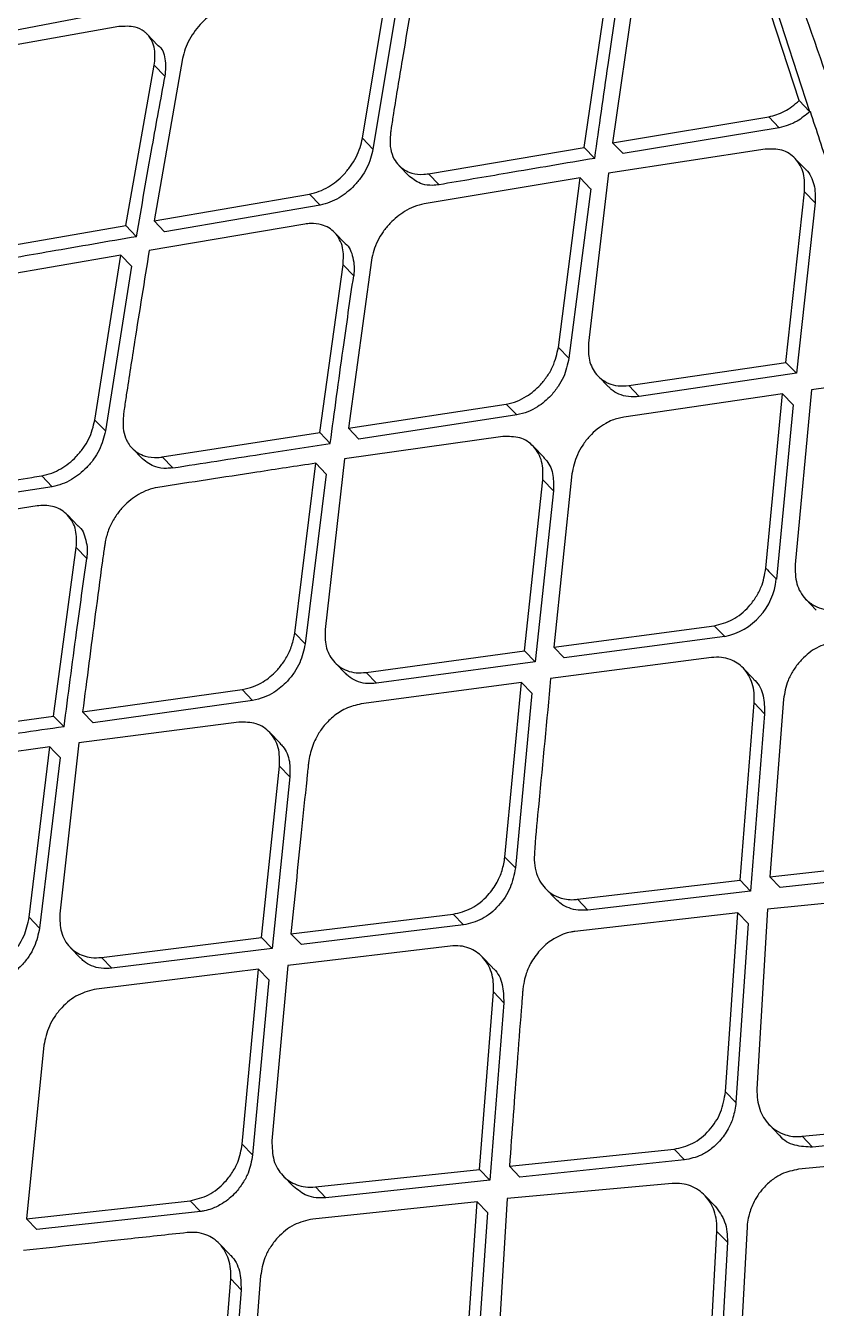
# Model space of a CAD drawing. Extents: x 0 to 84, y -21 to 126.
# Drawn here: x 73.489 to 74.216, y 15.728 to 16.908 of the extents above; entities that cross this region are included whole.
import ezdxf

# ---------------------------------------------------------------- set-up
doc = ezdxf.new("R2010")
doc.units = 0
doc.header["$MEASUREMENT"] = 0
doc.layers.add('1', color=4, linetype='Continuous')

# ---------------------------------------------------------------- blocks, each defined once
blk = doc.blocks.new('PRODIGY')
at = {"layer": '1', "color": 3, "linetype": 'Continuous', "lineweight": 25}
for p, q in [((74.2003, 16.8386), (74.1433, 17.0136)), ((74.1654, 16.9651), (74.2099, 16.8286)), ((73.7989, 16.8041), (73.8238, 16.9546)), ((74.0028, 16.7956), (74.025, 16.9488)), ((74.0508, 16.9535), (74.0288, 16.7999)), ((73.8337, 16.9444), (73.8086, 16.794)), ((73.5901, 16.9243), (73.4495, 16.8975)), ((73.5751, 16.9066), (73.434, 16.8815)), ((73.611, 16.8894), (73.6011, 16.8997)), ((73.6337, 16.8773), (73.6075, 16.7281)), ((73.5816, 16.7237), (73.6077, 16.8712)), ((73.6077, 16.8712), (73.6175, 16.861)), ((74.2099, 16.8286), (74.2003, 16.8386)), ((74.0288, 16.7999), (74.1723, 16.8237)), ((74.1723, 16.8237), (74.1819, 16.8137)), ((73.7989, 16.8041), (73.8086, 16.794)), ((74.182, 16.8137), (74.0385, 16.7899)), ((73.8597, 16.7713), (74.0028, 16.7956)), ((74.0028, 16.7956), (74.0125, 16.7855)), ((74.169, 16.7939), (74.025, 16.7718)), ((74.0288, 16.7999), (74.0385, 16.7899)), ((74.2061, 16.7755), (74.1964, 16.7855)), ((73.8324, 16.7791), (73.8421, 16.769)), ((73.8694, 16.7613), (73.8597, 16.7713)), ((74.025, 16.7718), (74.0067, 16.6157)), ((73.999, 16.7675), (73.8556, 16.7436)), ((73.979, 16.6118), (73.999, 16.7675)), ((74.0087, 16.7574), (73.9887, 16.6019)), ((74.0086, 16.7575), (73.999, 16.7675)), ((73.6075, 16.7281), (73.7503, 16.7527)), ((73.7503, 16.7527), (73.76, 16.7426)), ((74.188, 16.598), (74.2052, 16.7548)), ((74.2149, 16.7448), (74.1977, 16.588)), ((74.2052, 16.7548), (74.2149, 16.7448)), ((73.76, 16.7426), (73.6173, 16.718)), ((73.4403, 16.6992), (73.5816, 16.7237)), ((73.5913, 16.7135), (73.5816, 16.7237)), ((73.746, 16.7251), (73.603, 16.7008)), ((73.6075, 16.7281), (73.6172, 16.718)), ((73.783, 16.7072), (73.7733, 16.7173)), ((73.577, 16.6964), (73.4341, 16.6719)), ((73.5531, 16.5449), (73.577, 16.6964)), ((73.5868, 16.6863), (73.5627, 16.5349)), ((73.577, 16.6964), (73.5868, 16.6863)), ((73.7597, 16.5335), (73.7812, 16.6875)), ((73.7812, 16.6875), (73.7909, 16.6775)), ((73.8073, 16.6918), (73.786, 16.5375)), ((73.979, 16.6118), (73.9887, 16.6019)), ((74.0438, 16.5766), (74.188, 16.598)), ((74.188, 16.598), (74.1977, 16.588)), ((74.0155, 16.5854), (74.0251, 16.5754)), ((74.1977, 16.588), (74.0534, 16.5666)), ((74.2841, 16.5832), (74.2116, 16.5728)), ((74.1851, 16.569), (74.0392, 16.5477)), ((74.0438, 16.5766), (74.0534, 16.5666)), ((74.1697, 16.4087), (74.1851, 16.569)), ((74.1851, 16.569), (74.1947, 16.5591)), ((74.2116, 16.5728), (74.1965, 16.4122)), ((73.786, 16.5375), (73.9311, 16.5597)), ((73.9311, 16.5597), (73.9408, 16.5497)), ((74.1947, 16.559), (74.1793, 16.3987)), ((73.5531, 16.5449), (73.5627, 16.5349)), ((73.9408, 16.5497), (73.7957, 16.5275)), ((73.6149, 16.511), (73.7597, 16.5335)), ((73.786, 16.5375), (73.7957, 16.5275)), ((73.928, 16.5297), (73.7824, 16.5093)), ((73.9655, 16.5109), (73.9557, 16.521)), ((73.5872, 16.5192), (73.5969, 16.5092)), ((73.6149, 16.511), (73.6246, 16.501)), ((73.7824, 16.5093), (73.7646, 16.3525)), ((73.7367, 16.349), (73.756, 16.5053)), ((73.756, 16.5053), (73.7656, 16.4953)), ((73.5042, 16.4937), (73.5139, 16.4837)), ((73.7657, 16.4953), (73.7462, 16.3391)), ((73.948, 16.3328), (73.9648, 16.49)), ((73.9648, 16.49), (73.9744, 16.48)), ((73.9915, 16.4954), (73.9748, 16.3363)), ((73.5139, 16.4837), (73.3693, 16.461)), ((73.9744, 16.48), (73.9576, 16.3228)), ((73.5001, 16.466), (73.3553, 16.4435)), ((73.5375, 16.4478), (73.5278, 16.4578)), ((73.5152, 16.2729), (73.536, 16.4277)), ((73.536, 16.4277), (73.5456, 16.4177)), ((74.2065, 16.3802), (74.216, 16.3703)), ((73.9748, 16.3363), (74.1223, 16.3559)), ((74.1223, 16.3559), (74.1319, 16.346)), ((73.7367, 16.349), (73.7462, 16.3391)), ((74.1319, 16.346), (73.9843, 16.3264)), ((73.8023, 16.3129), (73.948, 16.3328)), ((73.9576, 16.3228), (73.948, 16.3328)), ((73.9748, 16.3363), (73.9843, 16.3264)), ((73.7738, 16.3219), (73.7833, 16.3121)), ((73.9576, 16.3228), (73.8119, 16.303)), ((74.1197, 16.3266), (73.9719, 16.3073)), ((73.8023, 16.3129), (73.8119, 16.303)), ((74.1584, 16.307), (74.1488, 16.317)), ((73.5418, 16.2766), (73.6885, 16.2972)), ((73.6885, 16.2972), (73.698, 16.2872)), ((73.9451, 16.3037), (73.7977, 16.284)), ((73.9299, 16.1431), (73.9451, 16.3037)), ((73.9451, 16.3037), (73.9547, 16.2938)), ((73.698, 16.2872), (73.5514, 16.2667)), ((73.9547, 16.2938), (73.9395, 16.1332)), ((74.1461, 16.1219), (74.1589, 16.2849)), ((74.1589, 16.2849), (74.1685, 16.275)), ((74.1859, 16.2883), (74.1733, 16.125)), ((73.3687, 16.2521), (73.5152, 16.2729)), ((73.5152, 16.2729), (73.5248, 16.2629)), ((73.5418, 16.2766), (73.5514, 16.2667)), ((74.1685, 16.275), (74.1556, 16.112)), ((73.6854, 16.2671), (73.5382, 16.2483)), ((73.7232, 16.248), (73.7135, 16.258)), ((73.5116, 16.2446), (73.3649, 16.2241)), ((73.4927, 16.0879), (73.5116, 16.2446)), ((73.5382, 16.2483), (73.521, 16.0911)), ((73.5212, 16.2347), (73.5023, 16.0779)), ((73.7063, 16.0692), (73.7228, 16.2268)), ((73.7228, 16.2268), (73.7323, 16.2169)), ((73.7323, 16.2169), (73.7159, 16.0593)), ((73.9299, 16.1431), (73.9395, 16.1332)), ((74.1733, 16.125), (74.3234, 16.1419)), ((74.333, 16.132), (74.1829, 16.1151)), ((73.9965, 16.1044), (74.146, 16.1219)), ((74.1461, 16.1219), (74.1556, 16.112)), ((74.1733, 16.125), (74.1828, 16.1151)), ((73.9671, 16.1143), (73.9766, 16.1044)), ((74.1556, 16.112), (74.006, 16.0945)), ((74.3218, 16.1103), (74.1711, 16.0952)), ((73.9965, 16.1044), (74.006, 16.0945)), ((73.4927, 16.0879), (73.5023, 16.078)), ((73.7333, 16.0726), (73.8822, 16.0907)), ((73.8918, 16.0808), (73.8822, 16.0907)), ((74.1439, 16.0921), (73.994, 16.0749)), ((74.1326, 15.9275), (74.1439, 16.0921)), ((74.1439, 16.0921), (74.1534, 16.0822)), ((74.1711, 16.0952), (74.1615, 15.93)), ((73.7333, 16.0726), (73.7429, 16.0627)), ((73.8918, 16.0808), (73.7429, 16.0627)), ((74.1534, 16.0822), (74.1422, 15.9176)), ((73.5303, 16.0602), (73.5398, 16.0504)), ((73.5592, 16.0509), (73.7063, 16.0692)), ((73.7063, 16.0692), (73.7159, 16.0593)), ((73.8797, 16.0614), (73.7305, 16.0435)), ((73.5592, 16.0509), (73.5687, 16.041)), ((73.7159, 16.0593), (73.5687, 16.041)), ((73.9186, 16.0416), (73.909, 16.0515)), ((73.7034, 16.0402), (73.5546, 16.0219)), ((73.6885, 15.8794), (73.7035, 16.0402)), ((73.7034, 16.0402), (73.713, 16.0303)), ((73.7305, 16.0435), (73.7158, 15.8824)), ((73.713, 16.0303), (73.698, 15.8695)), ((73.9065, 15.8561), (73.9193, 16.0192)), ((73.9193, 16.0192), (73.9288, 16.0093)), ((73.9288, 16.0093), (73.9161, 15.8462)), ((73.5063, 15.9702), (73.4902, 15.8106)), ((74.1326, 15.9275), (74.1422, 15.9176)), ((74.1727, 15.8973), (74.1822, 15.8874)), ((74.2029, 15.8866), (74.3536, 15.9012)), ((74.2029, 15.8866), (74.2124, 15.8766)), ((74.3632, 15.8913), (74.2124, 15.8766)), ((73.6885, 15.8794), (73.698, 15.8695)), ((73.934, 15.859), (74.0853, 15.8747)), ((74.0853, 15.8747), (74.0948, 15.8648)), ((74.0948, 15.8648), (73.9435, 15.8491)), ((74.3521, 15.8708), (74.1997, 15.8562)), ((73.726, 15.8501), (73.7355, 15.8403)), ((73.7557, 15.84), (73.9065, 15.8561)), ((73.9065, 15.8561), (73.9161, 15.8462)), ((73.934, 15.859), (73.9435, 15.8491)), ((73.7652, 15.8301), (73.7557, 15.84)), ((73.9161, 15.8462), (73.7652, 15.8301)), ((74.0837, 15.8431), (73.9318, 15.8292)), ((73.4902, 15.8106), (73.6405, 15.8273)), ((73.6405, 15.8273), (73.65, 15.8175)), ((73.9043, 15.8264), (73.7533, 15.8104)), ((73.893, 15.6618), (73.9043, 15.8264)), ((73.9139, 15.8165), (73.9043, 15.8264)), ((73.9318, 15.8292), (73.9222, 15.6641)), ((74.123, 15.8224), (74.1134, 15.8324)), ((73.65, 15.8174), (73.4997, 15.8007)), ((73.9139, 15.8165), (73.9026, 15.6519)), ((73.4902, 15.8106), (73.4997, 15.8007)), ((74.1524, 15.8033), (74.1435, 15.6363)), ((74.1156, 15.6339), (74.1247, 15.799)), ((74.1247, 15.799), (74.1343, 15.7891)), ((74.1343, 15.7891), (74.1252, 15.6239)), ((73.6771, 15.7779), (73.6675, 15.7878)), ((73.6652, 15.5923), (73.6779, 15.7554)), ((73.6779, 15.7554), (73.6875, 15.7455)), ((73.7054, 15.7583), (73.6929, 15.5949)), ((73.6875, 15.7455), (73.6747, 15.5824))]:
    blk.add_line(p, q, dxfattribs=at)
at = {"layer": '1', "color": 3, "linetype": 'Continuous', "lineweight": 25, "flags": 128}
for points in [[(73.7597, 16.5335), (73.7651, 16.5279), (73.7694, 16.5235)], [(73.5212, 16.2347), (73.5158, 16.2402), (73.5116, 16.2446)]]:
    blk.add_lwpolyline(points, dxfattribs=at)
at = {"layer": '1', "color": 3, "linetype": 'Continuous', "lineweight": 25}
blk.add_arc((74.1199, 16.4044), 0.0596, 281.5748, 354.5593, dxfattribs=at)
for points, knots in [([(73.7435, 18.8551), (73.7393, 18.8461), (73.7309, 18.8281), (73.718, 18.8009), (73.7049, 18.7737), (73.6916, 18.7462), (73.678, 18.7187), (73.6642, 18.691), (73.6502, 18.6632), (73.6359, 18.6353), (73.6215, 18.6073), (73.6068, 18.5791), (73.5918, 18.5508), (73.5767, 18.5224), (73.5331, 18.4416), (73.4574, 18.3068), (73.3432, 18.1159), (73.2206, 17.923), (73.0904, 17.7294), (72.9529, 17.536), (72.7614, 17.2805), (72.5079, 16.9669), (72.1871, 16.6073), (71.8566, 16.2708), (71.5782, 16.0133), (71.3576, 15.8239), (71.1939, 15.6904), (71.0328, 15.566), (70.8747, 15.4509), (70.7209, 15.3457), (70.5715, 15.2507), (70.428, 15.1666), (70.2901, 15.0933), (70.1596, 15.0316), (70.0362, 14.9818), (69.9215, 14.9443), (69.8154, 14.9196), (69.7191, 14.9078), (69.6534, 14.9091), (69.6118, 14.9144), (69.5899, 14.9184), (69.5689, 14.9235), (69.5489, 14.9297), (69.5298, 14.9371), (69.5116, 14.9454), (69.5002, 14.9519), (69.4945, 14.9551)], [0, 0, 0, 0, 0.00488, 0.009757, 0.014631, 0.019503, 0.024374, 0.029243, 0.034113, 0.038982, 0.043851, 0.048722, 0.053594, 0.058468, 0.063345, 0.095039, 0.12674, 0.158405, 0.190067, 0.221613, 0.253187, 0.315969, 0.378384, 0.440415, 0.502124, 0.532906, 0.56362, 0.594377, 0.625012, 0.655825, 0.686463, 0.717403, 0.748208, 0.779416, 0.81038, 0.841827, 0.873112, 0.904827, 0.936373, 0.9455, 0.954608, 0.963701, 0.972783, 0.981858, 0.990929, 1, 1, 1, 1]), ([(73.7215, 18.8285), (73.6946, 18.7723), (73.6439, 18.6664), (73.5631, 18.5113), (73.4874, 18.3741), (73.4191, 18.2558), (73.359, 18.1554), (73.2826, 18.0316), (73.1762, 17.8662), (73.0241, 17.6439), (72.8569, 17.4153), (72.6795, 17.1875), (72.5011, 16.9714), (72.3171, 16.7611), (72.1396, 16.5693), (71.9767, 16.402), (71.8298, 16.2578), (71.6999, 16.1353), (71.5745, 16.0212), (71.4475, 15.9099), (71.3111, 15.7952), (71.1795, 15.6895), (71.0495, 15.5898), (70.9193, 15.4944), (70.7802, 15.3981), (70.6385, 15.3063), (70.5005, 15.2238), (70.3708, 15.153), (70.2504, 15.0942), (70.1545, 15.0535), (70.0822, 15.027), (70.0324, 15.0109), (69.9948, 15.0002), (69.9649, 14.9928), (69.9362, 14.9864), (69.9022, 14.9802), (69.8646, 14.9754), (69.825, 14.9732), (69.8017, 14.9755), (69.7892, 14.9767)], [0, 0, 0, 0, 0.032664, 0.06159, 0.086757, 0.108148, 0.125755, 0.140721, 0.174256, 0.21335, 0.257942, 0.294954, 0.334973, 0.375202, 0.411836, 0.444887, 0.474389, 0.500374, 0.522867, 0.549562, 0.576719, 0.605372, 0.629995, 0.657505, 0.687905, 0.720484, 0.752941, 0.785119, 0.81703, 0.848354, 0.866963, 0.883183, 0.897039, 0.905584, 0.917586, 0.933039, 0.951933, 0.974257, 1, 1, 1, 1]), ([(73.7038, 17.6398), (73.5881, 17.5307), (73.3529, 17.3088), (73.0099, 16.9848), (72.6861, 16.6786), (72.3966, 16.4046), (72.1528, 16.1737), (71.9512, 15.9828), (71.7883, 15.8284), (71.6432, 15.6909), (71.5188, 15.5731), (71.4173, 15.477), (71.3359, 15.3999), (71.2411, 15.31), (71.1121, 15.1878), (70.9471, 15.0316), (70.7602, 14.8547), (70.5548, 14.6603), (70.3367, 14.454), (70.0855, 14.2164), (69.8199, 13.9653), (69.5484, 13.7088), (69.3455, 13.5171), (69.2008, 13.3805), (69.097, 13.2825), (68.9815, 13.1734), (68.8462, 13.0458), (68.673, 12.8823), (68.4574, 12.6788), (68.1953, 12.4313), (67.8996, 12.1522), (67.5706, 11.8413), (67.2082, 11.4986), (66.8275, 11.1383), (66.5678, 10.8921), (66.4399, 10.7708)], [0, 0, 0, 0, 0.047732, 0.097021, 0.141602, 0.181473, 0.216643, 0.242357, 0.264803, 0.283982, 0.302359, 0.316221, 0.32592, 0.336001, 0.355428, 0.379237, 0.404198, 0.432652, 0.464067, 0.494314, 0.536393, 0.573752, 0.606394, 0.620146, 0.633459, 0.649229, 0.66783, 0.689262, 0.720711, 0.75677, 0.797442, 0.842721, 0.892609, 0.947115, 1, 1, 1, 1]), ([(70.1609, 14.1108), (70.595, 14.524), (71.2623, 15.1592), (72.4518, 16.3177), (73.2088, 17.0613), (73.736, 17.5793)], [0, 0, 0, 0, 0.360925, 0.55487, 1, 1, 1, 1]), ([(72.4019, 16.2337), (72.6273, 16.4487), (72.9657, 16.7714), (73.3629, 17.1496), (73.5596, 17.3396), (73.6771, 17.4487), (73.7414, 17.4841), (73.7735, 17.5018)], [0, 0, 0, 0, 0.498044, 0.747571, 0.874859, 0.937491, 1, 1, 1, 1]), ([(74.0106, 17.4651), (74.0331, 17.4028), (74.0782, 17.2776), (74.1549, 17.0621), (74.2364, 16.8305), (74.322, 16.5826), (74.4102, 16.3212), (74.5158, 15.9994), (74.6379, 15.6132), (74.7719, 15.1611), (74.9018, 14.695), (74.9799, 14.3766), (75.0191, 14.2172)], [0, 0, 0, 0, 0.0809769, 0.1627067, 0.2454566, 0.3257703, 0.4077136, 0.4912674, 0.6164638, 0.7433268, 0.871464, 1, 1, 1, 1]), ([(73.8494, 16.9594), (73.8448, 16.9315), (73.8374, 16.8875), (73.8293, 16.839), (73.8259, 16.8166), (73.8249, 16.8106), (73.8248, 16.8088), (73.8248, 16.8086)], [0, 0, 0, 0, 0.556155, 0.881209, 0.966366, 0.996408, 1, 1, 1, 1]), ([(74.0125, 16.7855), (74.0165, 16.8143), (74.0237, 16.8656), (74.0314, 16.9164), (74.0348, 16.9387)], [0, 0, 0, 0, 0.559998, 1, 1, 1, 1]), ([(73.6828, 16.9282), (73.6799, 16.9275), (73.6742, 16.9261), (73.6634, 16.9206), (73.6533, 16.9127), (73.6451, 16.9031), (73.6398, 16.8948), (73.6357, 16.8861), (73.6343, 16.8803), (73.6336, 16.8773)], [0, 0, 0, 0, 0.136833, 0.265657, 0.499001, 0.621691, 0.745821, 0.871811, 1, 1, 1, 1]), ([(73.6077, 16.8712), (73.6082, 16.8763), (73.6089, 16.8844), (73.6058, 16.8935), (73.6029, 16.8978), (73.6009, 16.8999), (73.6, 16.9008), (73.5968, 16.9035), (73.5891, 16.9075), (73.5803, 16.9069), (73.5751, 16.9066)], [0, 0, 0, 0, 0.227337, 0.358308, 0.500699, 0.509894, 0.525442, 0.57549, 0.751052, 1, 1, 1, 1]), ([(73.6109, 16.8894), (73.611, 16.8893), (73.6149, 16.8871), (73.6185, 16.8774), (73.6179, 16.8665), (73.6175, 16.861)], [0, 0, 0, 0, 0.01147, 0.505048, 1, 1, 1, 1]), ([(73.5913, 16.7135), (73.5961, 16.7413), (73.6046, 16.7907), (73.6136, 16.8395), (73.6176, 16.861)], [0, 0, 0, 0, 0.56, 1, 1, 1, 1]), ([(74.1723, 16.8237), (74.1772, 16.825), (74.187, 16.8276), (74.1958, 16.8349), (74.2003, 16.8386)], [0, 0, 0, 0, 0.501078, 1, 1, 1, 1]), ([(74.2102, 16.8287), (74.2063, 16.8254), (74.1975, 16.8179), (74.1875, 16.8152), (74.182, 16.8137)], [0, 0, 0, 0, 0.440184, 1, 1, 1, 1]), ([(74.2103, 16.8289), (74.2161, 16.8111), (74.2278, 16.7756), (74.2396, 16.7394), (74.2455, 16.7213)], [0, 0, 0, 0, 0.499931, 1, 1, 1, 1]), ([(73.7503, 16.7527), (73.7533, 16.7534), (73.7591, 16.7548), (73.77, 16.7602), (73.78, 16.7682), (73.7881, 16.7781), (73.7933, 16.7866), (73.7971, 16.7954), (73.7983, 16.8012), (73.7989, 16.8041)], [0, 0, 0, 0, 0.138786, 0.26845, 0.499884, 0.626416, 0.752077, 0.876521, 1, 1, 1, 1]), ([(73.8248, 16.8086), (73.8247, 16.808), (73.8246, 16.8064), (73.8241, 16.8014), (73.8245, 16.7938), (73.8274, 16.7854), (73.8334, 16.7771), (73.8427, 16.7715), (73.8525, 16.7705), (73.8577, 16.7711), (73.8591, 16.7713), (73.8595, 16.7713), (73.8597, 16.7713), (73.8597, 16.7713)], [0, 0, 0, 0, 0.023372, 0.067342, 0.217524, 0.372041, 0.500981, 0.750033, 0.933878, 0.981721, 0.994553, 0.99931, 1, 1, 1, 1]), ([(73.8086, 16.794), (73.808, 16.7911), (73.8068, 16.7853), (73.803, 16.7765), (73.7979, 16.768), (73.7898, 16.7582), (73.7798, 16.7502), (73.7689, 16.7447), (73.7631, 16.7433), (73.76, 16.7426)], [0, 0, 0, 0, 0.123353, 0.247566, 0.372911, 0.499558, 0.730117, 0.860199, 1, 1, 1, 1]), ([(74.2052, 16.7548), (74.2053, 16.7606), (74.2055, 16.7694), (74.2014, 16.7792), (74.1955, 16.7874), (74.1849, 16.7944), (74.1743, 16.7941), (74.169, 16.7939)], [0, 0, 0, 0, 0.242286, 0.3694, 0.500364, 0.749906, 1, 1, 1, 1]), ([(74.0125, 16.7855), (73.9857, 16.781), (73.938, 16.7729), (73.8903, 16.7648), (73.8694, 16.7613)], [0, 0, 0, 0, 0.559997, 1, 1, 1, 1]), ([(73.8694, 16.7613), (73.8674, 16.761), (73.862, 16.7604), (73.8519, 16.7616), (73.8458, 16.7662), (73.8422, 16.769)], [0, 0, 0, 0, 0.188152, 0.504046, 1, 1, 1, 1]), ([(74.206, 16.7754), (74.2062, 16.7754), (74.2084, 16.7738), (74.211, 16.7689), (74.2152, 16.7594), (74.215, 16.7506), (74.2149, 16.7448)], [0, 0, 0, 0, 0.017555, 0.274253, 0.523672, 1, 1, 1, 1]), ([(73.8556, 16.7436), (73.8525, 16.7428), (73.8465, 16.7415), (73.8356, 16.7359), (73.8258, 16.728), (73.8178, 16.7182), (73.8128, 16.7097), (73.809, 16.7008), (73.8078, 16.6948), (73.8072, 16.6918)], [0, 0, 0, 0, 0.142562, 0.273422, 0.499423, 0.625115, 0.750299, 0.875198, 1, 1, 1, 1]), ([(73.7812, 16.6875), (73.7815, 16.693), (73.7819, 16.7016), (73.7782, 16.7111), (73.7725, 16.7193), (73.7633, 16.7247), (73.7532, 16.726), (73.7478, 16.7253), (73.746, 16.7251)], [0, 0, 0, 0, 0.235288, 0.364139, 0.500296, 0.749688, 0.915835, 1, 1, 1, 1]), ([(73.5913, 16.7135), (73.565, 16.709), (73.5179, 16.7008), (73.4708, 16.6927), (73.4501, 16.6891)], [0, 0, 0, 0, 0.560003, 1, 1, 1, 1]), ([(73.603, 16.7008), (73.5985, 16.6729), (73.5914, 16.6287), (73.5838, 16.5801), (73.5804, 16.5575), (73.5795, 16.5513), (73.5793, 16.5493), (73.5793, 16.5491)], [0, 0, 0, 0, 0.554197, 0.8768, 0.96331, 0.995485, 1, 1, 1, 1]), ([(73.783, 16.7072), (73.7831, 16.7072), (73.7871, 16.7048), (73.7898, 16.6968), (73.7917, 16.6863), (73.7912, 16.6804), (73.7909, 16.6775)], [0, 0, 0, 0, 0.005111, 0.500518, 0.754855, 1, 1, 1, 1]), ([(73.7694, 16.5235), (73.7733, 16.5524), (73.7802, 16.604), (73.7876, 16.655), (73.7909, 16.6775)], [0, 0, 0, 0, 0.559997, 1, 1, 1, 1]), ([(74.0067, 16.6157), (74.0065, 16.611), (74.0063, 16.6008), (74.0112, 16.5898), (74.0181, 16.5825), (74.0252, 16.5783), (74.0339, 16.5759), (74.0404, 16.5764), (74.0438, 16.5766)], [0, 0, 0, 0, 0.199748, 0.432206, 0.561475, 0.699187, 0.845346, 1, 1, 1, 1]), ([(73.9311, 16.5597), (73.9345, 16.5604), (73.9408, 16.5618), (73.9517, 16.5675), (73.9614, 16.5755), (73.9691, 16.5854), (73.9758, 16.5969), (73.9777, 16.6059), (73.979, 16.6118)], [0, 0, 0, 0, 0.150959, 0.284905, 0.500967, 0.631905, 0.759307, 1, 1, 1, 1]), ([(73.9887, 16.6019), (73.9874, 16.596), (73.9854, 16.587), (73.9789, 16.5756), (73.9712, 16.5657), (73.9616, 16.5577), (73.9506, 16.5519), (73.9442, 16.5505), (73.9408, 16.5497)], [0, 0, 0, 0, 0.238416, 0.365271, 0.497029, 0.70975, 0.845289, 1, 1, 1, 1]), ([(74.0534, 16.5666), (74.05, 16.5664), (74.0434, 16.5659), (74.0347, 16.5685), (74.0286, 16.5718), (74.0261, 16.5747), (74.0253, 16.5756)], [0, 0, 0, 0, 0.312662, 0.607503, 0.8846, 1, 1, 1, 1]), ([(73.5042, 16.4937), (73.5073, 16.4944), (73.5132, 16.4957), (73.5242, 16.5011), (73.5343, 16.509), (73.5424, 16.5189), (73.5494, 16.5301), (73.5516, 16.539), (73.5531, 16.5449)], [0, 0, 0, 0, 0.139185, 0.269055, 0.500236, 0.627379, 0.753381, 1, 1, 1, 1]), ([(73.5793, 16.5491), (73.579, 16.5451), (73.5786, 16.5376), (73.5811, 16.5275), (73.5872, 16.5178), (73.5977, 16.5114), (73.6077, 16.5103), (73.613, 16.5107), (73.6144, 16.5109), (73.6148, 16.511), (73.6149, 16.511), (73.6149, 16.511)], [0, 0, 0, 0, 0.168583, 0.314284, 0.500825, 0.749912, 0.9353, 0.982821, 0.995192, 0.999512, 1, 1, 1, 1]), ([(74.0392, 16.5477), (74.0356, 16.5469), (74.03, 16.5457), (74.0191, 16.5403), (74.0094, 16.5326), (74.0012, 16.5221), (73.9946, 16.5105), (73.9927, 16.5014), (73.9915, 16.4954)], [0, 0, 0, 0, 0.161115, 0.250951, 0.500036, 0.630494, 0.757415, 1, 1, 1, 1]), ([(73.5627, 16.5349), (73.5613, 16.529), (73.559, 16.5201), (73.5521, 16.5088), (73.544, 16.499), (73.5339, 16.4911), (73.5229, 16.4857), (73.517, 16.4844), (73.5139, 16.4837)], [0, 0, 0, 0, 0.246371, 0.372168, 0.499629, 0.729573, 0.859796, 1, 1, 1, 1]), ([(73.6246, 16.501), (73.6516, 16.5052), (73.6998, 16.5127), (73.7481, 16.5202), (73.7694, 16.5235)], [0, 0, 0, 0, 0.560003, 1, 1, 1, 1]), ([(73.9648, 16.49), (73.9649, 16.4958), (73.965, 16.5046), (73.9608, 16.5145), (73.9549, 16.5229), (73.9441, 16.53), (73.9333, 16.5298), (73.928, 16.5297)], [0, 0, 0, 0, 0.2433423, 0.3702945, 0.500544, 0.7500419, 1, 1, 1, 1]), ([(73.6246, 16.501), (73.6227, 16.5008), (73.6172, 16.5002), (73.6069, 16.5015), (73.6007, 16.5063), (73.5969, 16.5092)], [0, 0, 0, 0, 0.175459, 0.50465, 1, 1, 1, 1]), ([(73.9653, 16.5107), (73.9663, 16.5097), (73.9707, 16.5053), (73.9748, 16.495), (73.9745, 16.4847), (73.9744, 16.48)], [0, 0, 0, 0, 0.148541, 0.606788, 1, 1, 1, 1]), ([(73.756, 16.5053), (73.738, 16.5025), (73.6896, 16.4951), (73.6413, 16.4877), (73.611, 16.4831)], [0, 0, 0, 0, 0.372702, 1, 1, 1, 1]), ([(73.3597, 16.471), (73.3837, 16.4748), (73.4289, 16.4819), (73.4771, 16.4895), (73.5012, 16.4932), (73.5042, 16.4937)], [0, 0, 0, 0, 0.5, 0.937968, 1, 1, 1, 1]), ([(73.611, 16.4831), (73.6078, 16.4824), (73.6019, 16.4811), (73.5909, 16.4757), (73.5809, 16.4678), (73.5725, 16.4575), (73.5669, 16.4481), (73.5638, 16.4389), (73.5627, 16.4335), (73.5624, 16.4317)], [0, 0, 0, 0, 0.141288, 0.269122, 0.500636, 0.62589, 0.769146, 0.919702, 1, 1, 1, 1]), ([(73.536, 16.4277), (73.5362, 16.4332), (73.5366, 16.4418), (73.5328, 16.4515), (73.5269, 16.4597), (73.5166, 16.466), (73.5061, 16.4668), (73.5006, 16.4661), (73.5001, 16.466)], [0, 0, 0, 0, 0.236345, 0.365125, 0.500747, 0.750177, 0.974844, 1, 1, 1, 1]), ([(73.5374, 16.4477), (73.5375, 16.4477), (73.5417, 16.4452), (73.5444, 16.4371), (73.5464, 16.4265), (73.5459, 16.4206), (73.5456, 16.4177)], [0, 0, 0, 0, 0.006577, 0.501313, 0.754851, 1, 1, 1, 1]), ([(73.5624, 16.4317), (73.5623, 16.4311), (73.562, 16.4293), (73.5611, 16.4233), (73.5582, 16.4023), (73.5516, 16.3524), (73.5457, 16.3066), (73.5418, 16.2766)], [0, 0, 0, 0, 0.011687, 0.035106, 0.11718, 0.422317, 1, 1, 1, 1]), ([(73.5248, 16.2629), (73.5286, 16.292), (73.5353, 16.3438), (73.5425, 16.3951), (73.5456, 16.4177)], [0, 0, 0, 0, 0.560001, 1, 1, 1, 1]), ([(74.1223, 16.3559), (74.128, 16.3574), (74.1394, 16.3603), (74.1525, 16.3711), (74.1607, 16.382), (74.167, 16.3938), (74.1686, 16.4029), (74.1697, 16.4087)], [0, 0, 0, 0, 0.249532, 0.499839, 0.638938, 0.769108, 1, 1, 1, 1]), ([(74.1697, 16.4087), (74.1715, 16.4068), (74.1747, 16.4035), (74.1779, 16.4002), (74.1793, 16.3987)], [0, 0, 0, 0, 0.559997, 1, 1, 1, 1]), ([(74.1965, 16.4122), (74.1966, 16.4061), (74.1968, 16.3939), (74.2045, 16.3811), (74.2138, 16.374), (74.2239, 16.3701), (74.2312, 16.3704), (74.2355, 16.3706)], [0, 0, 0, 0, 0.249345, 0.498929, 0.664463, 0.803188, 1, 1, 1, 1]), ([(73.6885, 16.2972), (73.6919, 16.2979), (73.6984, 16.2993), (73.7094, 16.3049), (73.719, 16.3128), (73.7269, 16.3227), (73.7324, 16.3324), (73.7354, 16.3417), (73.7363, 16.3472), (73.7367, 16.349)], [0, 0, 0, 0, 0.153409, 0.288086, 0.500442, 0.626782, 0.769525, 0.921843, 1, 1, 1, 1]), ([(73.7646, 16.3525), (73.7645, 16.3473), (73.7644, 16.3363), (73.7704, 16.325), (73.7777, 16.318), (73.7848, 16.3143), (73.7931, 16.3122), (73.7992, 16.3127), (73.8023, 16.3129)], [0, 0, 0, 0, 0.22257, 0.462629, 0.590019, 0.722006, 0.858648, 1, 1, 1, 1]), ([(73.7462, 16.3391), (73.745, 16.3332), (73.7431, 16.3243), (73.7365, 16.3129), (73.7289, 16.3032), (73.7193, 16.2952), (73.7082, 16.2894), (73.7016, 16.288), (73.698, 16.2872)], [0, 0, 0, 0, 0.237396, 0.364456, 0.496869, 0.705398, 0.842003, 1, 1, 1, 1]), ([(74.2331, 16.3411), (74.2274, 16.3397), (74.2165, 16.337), (74.2063, 16.3287), (74.1994, 16.3213), (74.1947, 16.315), (74.1885, 16.3033), (74.1869, 16.2941), (74.1859, 16.2883)], [0, 0, 0, 0, 0.249691, 0.472364, 0.499692, 0.639058, 0.769038, 1, 1, 1, 1]), ([(74.1589, 16.2849), (74.159, 16.288), (74.1592, 16.2942), (74.1568, 16.3057), (74.15, 16.3175), (74.1391, 16.3246), (74.1287, 16.3272), (74.1228, 16.3268), (74.1197, 16.3266)], [0, 0, 0, 0, 0.126354, 0.251899, 0.499752, 0.733184, 0.862522, 1, 1, 1, 1]), ([(73.8119, 16.303), (73.8085, 16.3027), (73.8019, 16.3023), (73.7932, 16.3049), (73.787, 16.3083), (73.7843, 16.3113), (73.7834, 16.3122)], [0, 0, 0, 0, 0.307147, 0.598134, 0.873044, 1, 1, 1, 1]), ([(73.9719, 16.3073), (73.9683, 16.2688), (73.9634, 16.2169), (73.9581, 16.1635), (73.9571, 16.1481), (73.957, 16.1464)], [0, 0, 0, 0, 0.718022, 0.97036, 1, 1, 1, 1]), ([(74.1583, 16.3069), (74.1588, 16.3065), (74.1631, 16.3026), (74.1682, 16.2921), (74.1684, 16.2806), (74.1685, 16.275)], [0, 0, 0, 0, 0.063563, 0.543999, 1, 1, 1, 1]), ([(73.7977, 16.284), (73.7929, 16.2828), (73.7839, 16.2807), (73.7719, 16.2727), (73.763, 16.2636), (73.7558, 16.2526), (73.7516, 16.2415), (73.7502, 16.2343), (73.7497, 16.2319)], [0, 0, 0, 0, 0.210966, 0.397449, 0.559339, 0.696662, 0.896871, 1, 1, 1, 1]), ([(73.5248, 16.2629), (73.4974, 16.2591), (73.4486, 16.2522), (73.3998, 16.2452), (73.3784, 16.2422)], [0, 0, 0, 0, 0.559995, 1, 1, 1, 1]), ([(73.7228, 16.2268), (73.7228, 16.2327), (73.7229, 16.2415), (73.7187, 16.2515), (73.7126, 16.2599), (73.7017, 16.2672), (73.6908, 16.2672), (73.6854, 16.2671)], [0, 0, 0, 0, 0.244427, 0.371158, 0.500693, 0.750156, 1, 1, 1, 1]), ([(73.723, 16.2478), (73.724, 16.2468), (73.7284, 16.2425), (73.7327, 16.2321), (73.7324, 16.2217), (73.7323, 16.2169)], [0, 0, 0, 0, 0.138263, 0.598885, 1, 1, 1, 1]), ([(73.7497, 16.2319), (73.7497, 16.2317), (73.7496, 16.2313), (73.7494, 16.2297), (73.7488, 16.224), (73.7465, 16.2023), (73.7411, 16.1509), (73.7364, 16.1035), (73.7333, 16.0726)], [0, 0, 0, 0, 0.0031164, 0.0093101, 0.0308847, 0.1109379, 0.4186778, 1, 1, 1, 1]), ([(73.8822, 16.0907), (73.888, 16.0921), (73.8994, 16.095), (73.9137, 16.1065), (73.9226, 16.119), (73.9279, 16.1312), (73.9292, 16.139), (73.9299, 16.1431)], [0, 0, 0, 0, 0.249632, 0.499161, 0.686611, 0.833002, 1, 1, 1, 1]), ([(73.957, 16.1464), (73.9569, 16.1445), (73.9567, 16.1389), (73.9579, 16.1302), (73.9615, 16.1213), (73.9666, 16.1143), (73.9732, 16.1089), (73.9823, 16.1047), (73.9909, 16.1037), (73.9959, 16.1043), (73.9965, 16.1044)], [0, 0, 0, 0, 0.079334, 0.224047, 0.374649, 0.500251, 0.624125, 0.773377, 0.973606, 1, 1, 1, 1]), ([(73.9395, 16.1332), (73.9383, 16.127), (73.9359, 16.1146), (73.9245, 16.0978), (73.9093, 16.085), (73.8976, 16.0822), (73.8918, 16.0808)], [0, 0, 0, 0, 0.248409, 0.494723, 0.747482, 1, 1, 1, 1]), ([(74.006, 16.0945), (74.003, 16.0943), (73.997, 16.094), (73.9887, 16.0961), (73.9818, 16.0996), (73.9783, 16.103), (73.9767, 16.1045)], [0, 0, 0, 0, 0.270251, 0.535321, 0.795292, 1, 1, 1, 1]), ([(73.4442, 16.0363), (73.4477, 16.037), (73.4539, 16.0383), (73.465, 16.0437), (73.4749, 16.0515), (73.4829, 16.0615), (73.4895, 16.0729), (73.4915, 16.082), (73.4927, 16.0879)], [0, 0, 0, 0, 0.152839, 0.272555, 0.499949, 0.632851, 0.760749, 1, 1, 1, 1]), ([(73.521, 16.0911), (73.5209, 16.0853), (73.5209, 16.0765), (73.5252, 16.0666), (73.5313, 16.0583), (73.5398, 16.0529), (73.5501, 16.0504), (73.556, 16.0507), (73.5592, 16.0509)], [0, 0, 0, 0, 0.243326, 0.370169, 0.500178, 0.735574, 0.857044, 1, 1, 1, 1]), ([(73.5023, 16.078), (73.501, 16.0721), (73.4991, 16.0631), (73.4925, 16.0517), (73.4849, 16.0421), (73.4753, 16.0342), (73.4641, 16.0285), (73.4574, 16.0272), (73.4537, 16.0264)], [0, 0, 0, 0, 0.238575, 0.366078, 0.498735, 0.703313, 0.840244, 1, 1, 1, 1]), ([(73.994, 16.0749), (73.9928, 16.0747), (73.9893, 16.0742), (73.9824, 16.0721), (73.9725, 16.0671), (73.9618, 16.0581), (73.9536, 16.0465), (73.9491, 16.0358), (73.9472, 16.028), (73.9467, 16.0239), (73.9465, 16.0224)], [0, 0, 0, 0, 0.052822, 0.153889, 0.302988, 0.499939, 0.688231, 0.834403, 0.93833, 1, 1, 1, 1]), ([(73.9193, 16.0192), (73.9194, 16.0224), (73.9196, 16.0286), (73.9171, 16.0401), (73.9103, 16.052), (73.8992, 16.0592), (73.8887, 16.0619), (73.8827, 16.0616), (73.8797, 16.0614)], [0, 0, 0, 0, 0.12734, 0.253252, 0.499897, 0.73533, 0.864113, 1, 1, 1, 1]), ([(73.5687, 16.041), (73.5654, 16.0408), (73.5588, 16.0404), (73.5501, 16.043), (73.5438, 16.0464), (73.5409, 16.0495), (73.54, 16.0506)], [0, 0, 0, 0, 0.301514, 0.588588, 0.861171, 1, 1, 1, 1]), ([(73.9185, 16.0414), (73.9189, 16.0411), (73.9233, 16.0373), (73.9285, 16.0267), (73.9287, 16.015), (73.9288, 16.0093)], [0, 0, 0, 0, 0.052875, 0.535964, 1, 1, 1, 1]), ([(73.5546, 16.0219), (73.5489, 16.0205), (73.5375, 16.0177), (73.5243, 16.0072), (73.516, 15.9968), (73.5094, 15.9853), (73.5075, 15.9761), (73.5063, 15.9702)], [0, 0, 0, 0, 0.249814, 0.499216, 0.631001, 0.758521, 1, 1, 1, 1]), ([(73.9465, 16.0224), (73.9464, 16.0217), (73.9462, 16.0197), (73.9457, 16.0132), (73.9439, 15.9909), (73.9399, 15.9384), (73.9363, 15.8904), (73.934, 15.859)], [0, 0, 0, 0, 0.012801, 0.037079, 0.1201, 0.423995, 1, 1, 1, 1]), ([(74.0853, 15.8747), (74.0911, 15.876), (74.1029, 15.8787), (74.1182, 15.8914), (74.1294, 15.9083), (74.1315, 15.9211), (74.1326, 15.9275)], [0, 0, 0, 0, 0.250049, 0.499963, 0.749957, 1, 1, 1, 1]), ([(74.1615, 15.93), (74.1615, 15.9267), (74.1615, 15.9202), (74.1645, 15.9087), (74.1703, 15.8988), (74.1791, 15.8916), (74.1885, 15.8871), (74.1974, 15.8858), (74.2023, 15.8865), (74.2029, 15.8865)], [0, 0, 0, 0, 0.133246, 0.261062, 0.499664, 0.625191, 0.774529, 0.975781, 1, 1, 1, 1]), ([(74.1422, 15.9176), (74.1415, 15.9129), (74.1404, 15.9046), (74.1349, 15.8924), (74.1279, 15.8824), (74.1192, 15.8744), (74.1084, 15.8676), (74.1001, 15.8659), (74.0948, 15.8648)], [0, 0, 0, 0, 0.184009, 0.325778, 0.500502, 0.645821, 0.777654, 1, 1, 1, 1]), ([(74.2124, 15.8766), (74.2071, 15.8768), (74.1962, 15.8773), (74.1855, 15.8824), (74.1825, 15.8873), (74.1823, 15.8875)], [0, 0, 0, 0, 0.48282, 0.97901, 1, 1, 1, 1]), ([(73.6405, 15.8273), (73.6463, 15.8287), (73.6579, 15.8314), (73.6712, 15.8421), (73.6796, 15.8531), (73.6859, 15.8648), (73.6875, 15.8737), (73.6885, 15.8794)], [0, 0, 0, 0, 0.249594, 0.499166, 0.643402, 0.775172, 1, 1, 1, 1]), ([(73.7158, 15.8824), (73.7159, 15.8762), (73.7162, 15.864), (73.7249, 15.8496), (73.736, 15.8423), (73.7467, 15.8396), (73.7526, 15.8398), (73.7557, 15.84)], [0, 0, 0, 0, 0.252619, 0.499396, 0.738905, 0.866873, 1, 1, 1, 1]), ([(73.698, 15.8695), (73.697, 15.8638), (73.6954, 15.8548), (73.6891, 15.8432), (73.6816, 15.8333), (73.6717, 15.825), (73.6616, 15.8201), (73.6547, 15.8181), (73.6512, 15.8176), (73.65, 15.8174)], [0, 0, 0, 0, 0.225382, 0.356629, 0.49991, 0.697684, 0.847119, 0.94793, 1, 1, 1, 1]), ([(74.1997, 15.8562), (74.1944, 15.8551), (74.186, 15.8534), (74.1752, 15.8465), (74.1657, 15.8378), (74.1581, 15.8263), (74.154, 15.8146), (74.1528, 15.8076), (74.1525, 15.8044), (74.1525, 15.8036), (74.1524, 15.8034), (74.1524, 15.8033), (74.1524, 15.8033), (74.1524, 15.8033)], [0, 0, 0, 0, 0.224435, 0.355977, 0.499954, 0.716929, 0.872829, 0.967247, 0.991341, 0.997587, 0.999283, 0.999906, 1, 1, 1, 1]), ([(73.7652, 15.8301), (73.7622, 15.8299), (73.7563, 15.8297), (73.7456, 15.8322), (73.7396, 15.8372), (73.7357, 15.8405)], [0, 0, 0, 0, 0.264623, 0.525861, 1, 1, 1, 1]), ([(74.1247, 15.799), (74.1247, 15.8024), (74.1247, 15.8089), (74.1218, 15.8206), (74.1146, 15.8329), (74.1032, 15.8405), (74.0925, 15.8434), (74.0866, 15.8432), (74.0837, 15.8431)], [0, 0, 0, 0, 0.134104, 0.262262, 0.500016, 0.745263, 0.871539, 1, 1, 1, 1]), ([(74.123, 15.8224), (74.1264, 15.8178), (74.1315, 15.8109), (74.1343, 15.7989), (74.1343, 15.7924), (74.1343, 15.7891)], [0, 0, 0, 0, 0.4895, 0.742907, 1, 1, 1, 1]), ([(73.7533, 15.8104), (73.7474, 15.8091), (73.7358, 15.8064), (73.7224, 15.7956), (73.714, 15.7846), (73.7079, 15.7728), (73.7063, 15.7639), (73.7054, 15.7583)], [0, 0, 0, 0, 0.249632, 0.499242, 0.644559, 0.776624, 1, 1, 1, 1]), ([(73.6379, 15.798), (73.6196, 15.796), (73.5694, 15.7905), (73.5192, 15.785), (73.4874, 15.7814)], [0, 0, 0, 0, 0.364698, 1, 1, 1, 1]), ([(73.6779, 15.7554), (73.678, 15.7585), (73.6782, 15.7648), (73.6756, 15.7763), (73.6687, 15.7883), (73.6576, 15.7957), (73.6469, 15.7984), (73.6409, 15.7981), (73.6379, 15.798)], [0, 0, 0, 0, 0.128521, 0.254835, 0.500015, 0.737586, 0.865793, 1, 1, 1, 1]), ([(73.677, 15.7778), (73.6773, 15.7775), (73.6817, 15.7738), (73.687, 15.7631), (73.6873, 15.7513), (73.6875, 15.7455)], [0, 0, 0, 0, 0.040799, 0.526867, 1, 1, 1, 1])]:
    blk.add_open_spline(points, degree=3, knots=knots, dxfattribs=at)

msp = doc.modelspace()

# ---------------------------------------------------------------- block references
at = {"layer": '1'}
msp.add_blockref('PRODIGY', (0, 0), dxfattribs=at)

doc.saveas('drawing.dxf')
